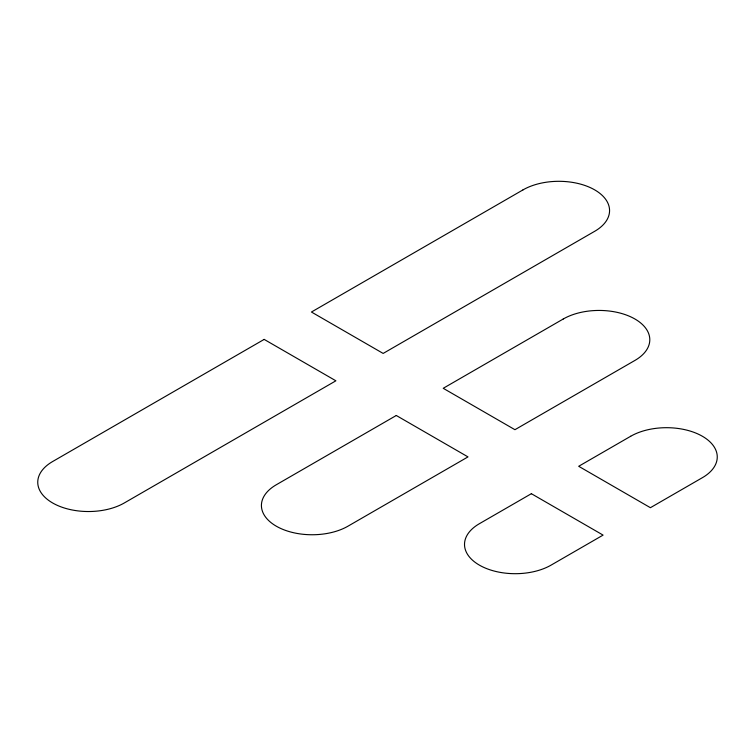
<?xml version="1.0" encoding="UTF-8"?>
<svg xmlns="http://www.w3.org/2000/svg" width="755" height="755" viewBox="0 0 755 755"><rect width="100%" height="100%" fill="white"/><g stroke="black" fill="none" stroke-linecap="round" stroke-linejoin="round"><path stroke-width="1.13" d="M264.165 339.401L52.605 461.55A50.708 29.275 0 0 0 52.605 502.953A50.708 29.275 0 0 0 124.32 502.953L335.89 380.803L264.165 339.401M522.998 189.882L311.438 312.023L383.153 353.434L594.713 231.285A50.708 29.275 0 0 0 594.713 189.882A50.708 29.275 0 0 0 522.998 189.882M563.221 319.016L443.223 388.296L514.938 429.699L634.946 360.418A50.708 29.275 0 0 0 634.946 319.016A50.708 29.275 0 0 0 563.221 319.016M396.281 415.486L276.273 484.776A50.708 29.275 0 0 0 276.273 526.178A50.708 29.275 0 0 0 347.989 526.178L467.996 456.898L396.281 415.486M531.369 493.695L479.368 523.715A50.708 29.275 0 0 0 479.368 565.117A50.708 29.275 0 0 0 551.093 565.117L603.085 535.106L531.369 493.695M630.68 436.267L578.689 466.288L650.404 507.7L702.395 477.679A50.708 29.275 0 0 0 702.395 436.267A50.708 29.275 0 0 0 630.68 436.267"/></g></svg>
